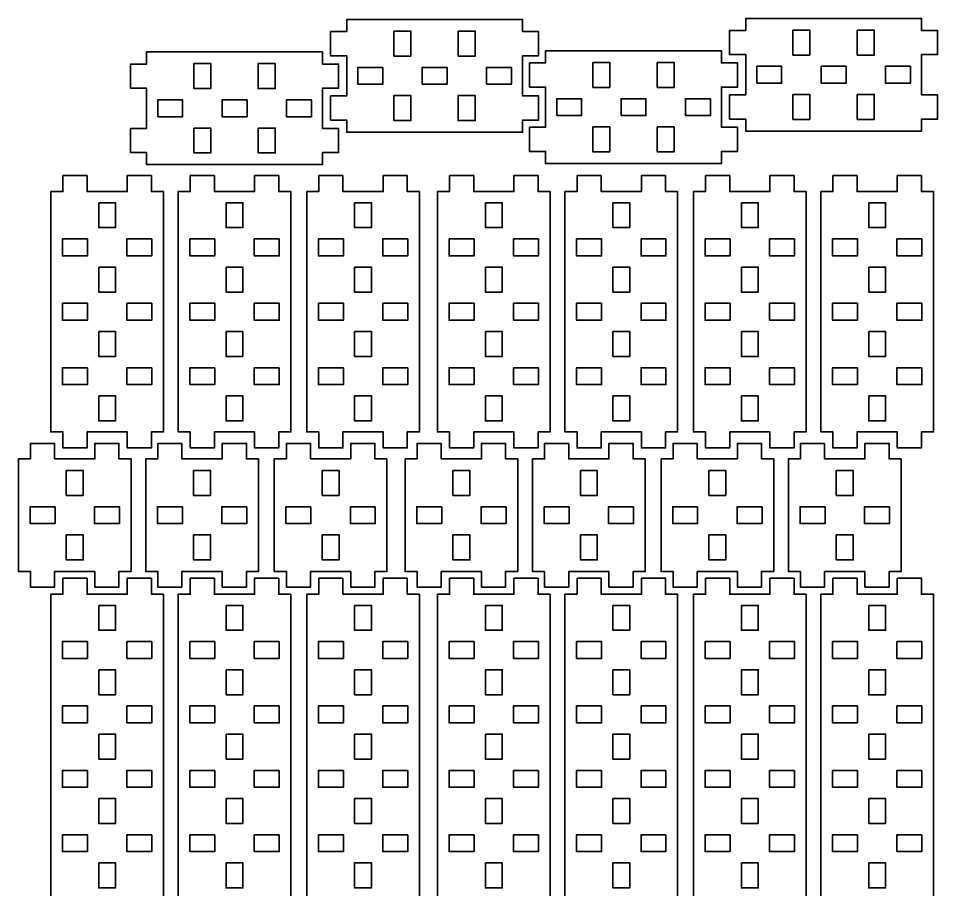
# Model space of a CAD drawing. Header units: inches. Extents: x 0 to 23.8, y 0 to 21.9.
# Drawn here: x 0.01 to 11.44, y 11.04 to 21.86 of the extents above; entities that cross this region are included whole.
import ezdxf

# ---------------------------------------------------------------- set-up
doc = ezdxf.new("R2010")
doc.units = ezdxf.units.IN
doc.header["$MEASUREMENT"] = 0
doc.layers.add('Layer 1', color=7, linetype='Continuous')

# ---------------------------------------------------------------- blocks, each defined once
blk = doc.blocks.new('block 15')
at = {"layer": 'Layer 1', "color": 7, "lineweight": 35, "true_color": 0xffffff}
for points in [[(10.581, 14.57), (10.791, 14.57), (10.791, 14.26), (10.581, 14.26), (10.581, 14.57)], [(10.441, 14.12), (10.441, 13.91), (10.131, 13.91), (10.131, 14.12), (10.441, 14.12)], [(11.241, 14.12), (11.241, 13.91), (10.931, 13.91), (10.931, 14.12), (11.241, 14.12)], [(10.581, 13.77), (10.791, 13.77), (10.791, 13.46), (10.581, 13.46), (10.581, 13.77)], [(10.441, 13.32), (10.441, 13.11), (10.131, 13.11), (10.131, 13.32), (10.441, 13.32)], [(11.241, 13.32), (11.241, 13.11), (10.931, 13.11), (10.931, 13.32), (11.241, 13.32)], [(10.581, 12.97), (10.791, 12.97), (10.791, 12.66), (10.581, 12.66), (10.581, 12.97)], [(10.441, 12.52), (10.441, 12.31), (10.131, 12.31), (10.131, 12.52), (10.441, 12.52)], [(11.241, 12.52), (11.241, 12.31), (10.931, 12.31), (10.931, 12.52), (11.241, 12.52)], [(10.581, 12.17), (10.791, 12.17), (10.791, 11.86), (10.581, 11.86), (10.581, 12.17)], [(10.441, 11.72), (10.441, 11.51), (10.131, 11.51), (10.131, 11.72), (10.441, 11.72)], [(11.241, 11.72), (11.241, 11.51), (10.931, 11.51), (10.931, 11.72), (11.241, 11.72)], [(10.581, 11.37), (10.791, 11.37), (10.791, 11.06), (10.581, 11.06), (10.581, 11.37)]]:
    blk.add_lwpolyline(points, dxfattribs=at)
blk = doc.blocks.new('block 14')
at = {"layer": 'Layer 1', "color": 7, "lineweight": 35, "true_color": 0xffffff}
blk.add_lwpolyline([(10.436, 14.907), (10.136, 14.907), (10.136, 14.707), (9.986, 14.707), (9.986, 10.922), (10.136, 10.922), (10.136, 10.722), (10.436, 10.722), (10.436, 10.922), (10.936, 10.922), (10.936, 10.722), (11.236, 10.722), (11.236, 10.922), (11.386, 10.922), (11.386, 14.707), (11.236, 14.707), (11.236, 14.907), (10.936, 14.907), (10.936, 14.707), (10.436, 14.707), (10.436, 14.907)], dxfattribs=at)
at = {"layer": 'Layer 1'}
blk.add_blockref('block 15', (0, 0), dxfattribs=at)
blk = doc.blocks.new('block 21')
at = {"layer": 'Layer 1', "color": 7, "lineweight": 35, "true_color": 0xffffff}
for points in [[(10.178, 16.245), (10.388, 16.245), (10.388, 15.935), (10.178, 15.935), (10.178, 16.245)], [(10.038, 15.795), (10.038, 15.585), (9.728, 15.585), (9.728, 15.795), (10.038, 15.795)], [(10.838, 15.795), (10.838, 15.585), (10.528, 15.585), (10.528, 15.795), (10.838, 15.795)], [(10.178, 15.445), (10.388, 15.445), (10.388, 15.135), (10.178, 15.135), (10.178, 15.445)]]:
    blk.add_lwpolyline(points, dxfattribs=at)
blk = doc.blocks.new('block 20')
at = {"layer": 'Layer 1', "color": 7, "lineweight": 35, "true_color": 0xffffff}
blk.add_lwpolyline([(10.033, 16.582), (9.733, 16.582), (9.733, 16.39), (9.583, 16.39), (9.583, 14.99), (9.733, 14.99), (9.733, 14.797), (10.033, 14.797), (10.033, 14.99), (10.533, 14.99), (10.533, 14.797), (10.833, 14.797), (10.833, 14.99), (10.983, 14.99), (10.983, 16.39), (10.833, 16.39), (10.833, 16.582), (10.533, 16.582), (10.533, 16.39), (10.033, 16.39), (10.033, 16.582)], dxfattribs=at)
at = {"layer": 'Layer 1'}
blk.add_blockref('block 21', (0, 0), dxfattribs=at)
blk = doc.blocks.new('block 23')
at = {"layer": 'Layer 1', "color": 7, "lineweight": 35, "true_color": 0xffffff}
for points in [[(10.581, 19.572), (10.791, 19.572), (10.791, 19.262), (10.581, 19.262), (10.581, 19.572)], [(10.441, 19.122), (10.441, 18.912), (10.131, 18.912), (10.131, 19.122), (10.441, 19.122)], [(11.241, 19.122), (11.241, 18.912), (10.931, 18.912), (10.931, 19.122), (11.241, 19.122)], [(10.581, 18.772), (10.791, 18.772), (10.791, 18.462), (10.581, 18.462), (10.581, 18.772)], [(10.441, 18.322), (10.441, 18.112), (10.131, 18.112), (10.131, 18.322), (10.441, 18.322)], [(11.241, 18.322), (11.241, 18.112), (10.931, 18.112), (10.931, 18.322), (11.241, 18.322)], [(10.581, 17.972), (10.791, 17.972), (10.791, 17.662), (10.581, 17.662), (10.581, 17.972)], [(10.441, 17.522), (10.441, 17.312), (10.131, 17.312), (10.131, 17.522), (10.441, 17.522)], [(11.241, 17.522), (11.241, 17.312), (10.931, 17.312), (10.931, 17.522), (11.241, 17.522)], [(10.581, 17.172), (10.791, 17.172), (10.791, 16.862), (10.581, 16.862), (10.581, 17.172)]]:
    blk.add_lwpolyline(points, dxfattribs=at)
blk = doc.blocks.new('block 22')
at = {"layer": 'Layer 1', "color": 7, "lineweight": 35, "true_color": 0xffffff}
blk.add_lwpolyline([(10.436, 19.91), (10.136, 19.91), (10.136, 19.71), (9.986, 19.71), (9.986, 16.725), (10.136, 16.725), (10.136, 16.525), (10.436, 16.525), (10.436, 16.725), (10.936, 16.725), (10.936, 16.525), (11.236, 16.525), (11.236, 16.725), (11.386, 16.725), (11.386, 19.71), (11.236, 19.71), (11.236, 19.91), (10.936, 19.91), (10.936, 19.71), (10.436, 19.71), (10.436, 19.91)], dxfattribs=at)
at = {"layer": 'Layer 1'}
blk.add_blockref('block 23', (0, 0), dxfattribs=at)
blk = doc.blocks.new('block 37')
at = {"layer": 'Layer 1', "color": 7, "lineweight": 35, "true_color": 0xffffff}
for points in [[(8.998, 14.57), (9.208, 14.57), (9.208, 14.26), (8.998, 14.26), (8.998, 14.57)], [(8.858, 14.12), (8.858, 13.91), (8.548, 13.91), (8.548, 14.12), (8.858, 14.12)], [(9.658, 14.12), (9.658, 13.91), (9.348, 13.91), (9.348, 14.12), (9.658, 14.12)], [(8.998, 13.77), (9.208, 13.77), (9.208, 13.46), (8.998, 13.46), (8.998, 13.77)], [(8.858, 13.32), (8.858, 13.11), (8.548, 13.11), (8.548, 13.32), (8.858, 13.32)], [(9.658, 13.32), (9.658, 13.11), (9.348, 13.11), (9.348, 13.32), (9.658, 13.32)], [(8.998, 12.97), (9.208, 12.97), (9.208, 12.66), (8.998, 12.66), (8.998, 12.97)], [(8.858, 12.52), (8.858, 12.31), (8.548, 12.31), (8.548, 12.52), (8.858, 12.52)], [(9.658, 12.52), (9.658, 12.31), (9.348, 12.31), (9.348, 12.52), (9.658, 12.52)], [(8.998, 12.17), (9.208, 12.17), (9.208, 11.86), (8.998, 11.86), (8.998, 12.17)], [(8.858, 11.72), (8.858, 11.51), (8.548, 11.51), (8.548, 11.72), (8.858, 11.72)], [(9.658, 11.72), (9.658, 11.51), (9.348, 11.51), (9.348, 11.72), (9.658, 11.72)], [(8.998, 11.37), (9.208, 11.37), (9.208, 11.06), (8.998, 11.06), (8.998, 11.37)]]:
    blk.add_lwpolyline(points, dxfattribs=at)
blk = doc.blocks.new('block 36')
at = {"layer": 'Layer 1', "color": 7, "lineweight": 35, "true_color": 0xffffff}
blk.add_lwpolyline([(8.853, 14.907), (8.553, 14.907), (8.553, 14.707), (8.403, 14.707), (8.403, 10.922), (8.553, 10.922), (8.553, 10.722), (8.853, 10.722), (8.853, 10.922), (9.353, 10.922), (9.353, 10.722), (9.653, 10.722), (9.653, 10.922), (9.803, 10.922), (9.803, 14.707), (9.653, 14.707), (9.653, 14.907), (9.353, 14.907), (9.353, 14.707), (8.853, 14.707), (8.853, 14.907)], dxfattribs=at)
at = {"layer": 'Layer 1'}
blk.add_blockref('block 37', (0, 0), dxfattribs=at)
blk = doc.blocks.new('block 39')
at = {"layer": 'Layer 1', "color": 7, "lineweight": 35, "true_color": 0xffffff}
for points in [[(8.595, 16.245), (8.805, 16.245), (8.805, 15.935), (8.595, 15.935), (8.595, 16.245)], [(8.455, 15.795), (8.455, 15.585), (8.145, 15.585), (8.145, 15.795), (8.455, 15.795)], [(9.255, 15.795), (9.255, 15.585), (8.945, 15.585), (8.945, 15.795), (9.255, 15.795)], [(8.595, 15.445), (8.805, 15.445), (8.805, 15.135), (8.595, 15.135), (8.595, 15.445)]]:
    blk.add_lwpolyline(points, dxfattribs=at)
blk = doc.blocks.new('block 38')
at = {"layer": 'Layer 1', "color": 7, "lineweight": 35, "true_color": 0xffffff}
blk.add_lwpolyline([(8.45, 16.582), (8.15, 16.582), (8.15, 16.39), (8, 16.39), (8, 14.99), (8.15, 14.99), (8.15, 14.797), (8.45, 14.797), (8.45, 14.99), (8.95, 14.99), (8.95, 14.797), (9.25, 14.797), (9.25, 14.99), (9.4, 14.99), (9.4, 16.39), (9.25, 16.39), (9.25, 16.582), (8.95, 16.582), (8.95, 16.39), (8.45, 16.39), (8.45, 16.582)], dxfattribs=at)
at = {"layer": 'Layer 1'}
blk.add_blockref('block 39', (0, 0), dxfattribs=at)
blk = doc.blocks.new('block 41')
at = {"layer": 'Layer 1', "color": 7, "lineweight": 35, "true_color": 0xffffff}
for points in [[(8.998, 19.572), (9.208, 19.572), (9.208, 19.262), (8.998, 19.262), (8.998, 19.572)], [(8.858, 19.122), (8.858, 18.912), (8.548, 18.912), (8.548, 19.122), (8.858, 19.122)], [(9.658, 19.122), (9.658, 18.912), (9.348, 18.912), (9.348, 19.122), (9.658, 19.122)], [(8.998, 18.772), (9.208, 18.772), (9.208, 18.462), (8.998, 18.462), (8.998, 18.772)], [(8.858, 18.322), (8.858, 18.112), (8.548, 18.112), (8.548, 18.322), (8.858, 18.322)], [(9.658, 18.322), (9.658, 18.112), (9.348, 18.112), (9.348, 18.322), (9.658, 18.322)], [(8.998, 17.972), (9.208, 17.972), (9.208, 17.662), (8.998, 17.662), (8.998, 17.972)], [(8.858, 17.522), (8.858, 17.312), (8.548, 17.312), (8.548, 17.522), (8.858, 17.522)], [(9.658, 17.522), (9.658, 17.312), (9.348, 17.312), (9.348, 17.522), (9.658, 17.522)], [(8.998, 17.172), (9.208, 17.172), (9.208, 16.862), (8.998, 16.862), (8.998, 17.172)]]:
    blk.add_lwpolyline(points, dxfattribs=at)
blk = doc.blocks.new('block 40')
at = {"layer": 'Layer 1', "color": 7, "lineweight": 35, "true_color": 0xffffff}
blk.add_lwpolyline([(8.853, 19.91), (8.553, 19.91), (8.553, 19.71), (8.403, 19.71), (8.403, 16.725), (8.553, 16.725), (8.553, 16.525), (8.853, 16.525), (8.853, 16.725), (9.353, 16.725), (9.353, 16.525), (9.653, 16.525), (9.653, 16.725), (9.803, 16.725), (9.803, 19.71), (9.653, 19.71), (9.653, 19.91), (9.353, 19.91), (9.353, 19.71), (8.853, 19.71), (8.853, 19.91)], dxfattribs=at)
at = {"layer": 'Layer 1'}
blk.add_blockref('block 41', (0, 0), dxfattribs=at)
blk = doc.blocks.new('block 43')
at = {"layer": 'Layer 1', "color": 7, "lineweight": 35, "true_color": 0xffffff}
for points in [[(7.401, 14.57), (7.611, 14.57), (7.611, 14.26), (7.401, 14.26), (7.401, 14.57)], [(7.261, 14.12), (7.261, 13.91), (6.951, 13.91), (6.951, 14.12), (7.261, 14.12)], [(8.061, 14.12), (8.061, 13.91), (7.751, 13.91), (7.751, 14.12), (8.061, 14.12)], [(7.401, 13.77), (7.611, 13.77), (7.611, 13.46), (7.401, 13.46), (7.401, 13.77)], [(7.261, 13.32), (7.261, 13.11), (6.951, 13.11), (6.951, 13.32), (7.261, 13.32)], [(8.061, 13.32), (8.061, 13.11), (7.751, 13.11), (7.751, 13.32), (8.061, 13.32)], [(7.401, 12.97), (7.611, 12.97), (7.611, 12.66), (7.401, 12.66), (7.401, 12.97)], [(7.261, 12.52), (7.261, 12.31), (6.951, 12.31), (6.951, 12.52), (7.261, 12.52)], [(8.061, 12.52), (8.061, 12.31), (7.751, 12.31), (7.751, 12.52), (8.061, 12.52)], [(7.401, 12.17), (7.611, 12.17), (7.611, 11.86), (7.401, 11.86), (7.401, 12.17)], [(7.261, 11.72), (7.261, 11.51), (6.951, 11.51), (6.951, 11.72), (7.261, 11.72)], [(8.061, 11.72), (8.061, 11.51), (7.751, 11.51), (7.751, 11.72), (8.061, 11.72)], [(7.401, 11.37), (7.611, 11.37), (7.611, 11.06), (7.401, 11.06), (7.401, 11.37)]]:
    blk.add_lwpolyline(points, dxfattribs=at)
blk = doc.blocks.new('block 42')
at = {"layer": 'Layer 1', "color": 7, "lineweight": 35, "true_color": 0xffffff}
blk.add_lwpolyline([(7.256, 14.907), (6.956, 14.907), (6.956, 14.707), (6.806, 14.707), (6.806, 10.922), (6.956, 10.922), (6.956, 10.722), (7.256, 10.722), (7.256, 10.922), (7.756, 10.922), (7.756, 10.722), (8.056, 10.722), (8.056, 10.922), (8.206, 10.922), (8.206, 14.707), (8.056, 14.707), (8.056, 14.907), (7.756, 14.907), (7.756, 14.707), (7.256, 14.707), (7.256, 14.907)], dxfattribs=at)
at = {"layer": 'Layer 1'}
blk.add_blockref('block 43', (0, 0), dxfattribs=at)
blk = doc.blocks.new('block 45')
at = {"layer": 'Layer 1', "color": 7, "lineweight": 35, "true_color": 0xffffff}
for points in [[(6.998, 16.245), (7.208, 16.245), (7.208, 15.935), (6.998, 15.935), (6.998, 16.245)], [(6.858, 15.795), (6.858, 15.585), (6.548, 15.585), (6.548, 15.795), (6.858, 15.795)], [(7.658, 15.795), (7.658, 15.585), (7.348, 15.585), (7.348, 15.795), (7.658, 15.795)], [(6.998, 15.445), (7.208, 15.445), (7.208, 15.135), (6.998, 15.135), (6.998, 15.445)]]:
    blk.add_lwpolyline(points, dxfattribs=at)
blk = doc.blocks.new('block 44')
at = {"layer": 'Layer 1', "color": 7, "lineweight": 35, "true_color": 0xffffff}
blk.add_lwpolyline([(6.853, 16.582), (6.553, 16.582), (6.553, 16.39), (6.403, 16.39), (6.403, 14.99), (6.553, 14.99), (6.553, 14.797), (6.853, 14.797), (6.853, 14.99), (7.353, 14.99), (7.353, 14.797), (7.653, 14.797), (7.653, 14.99), (7.803, 14.99), (7.803, 16.39), (7.653, 16.39), (7.653, 16.582), (7.353, 16.582), (7.353, 16.39), (6.853, 16.39), (6.853, 16.582)], dxfattribs=at)
at = {"layer": 'Layer 1'}
blk.add_blockref('block 45', (0, 0), dxfattribs=at)
blk = doc.blocks.new('block 47')
at = {"layer": 'Layer 1', "color": 7, "lineweight": 35, "true_color": 0xffffff}
for points in [[(7.401, 19.572), (7.611, 19.572), (7.611, 19.262), (7.401, 19.262), (7.401, 19.572)], [(7.261, 19.122), (7.261, 18.912), (6.951, 18.912), (6.951, 19.122), (7.261, 19.122)], [(8.061, 19.122), (8.061, 18.912), (7.751, 18.912), (7.751, 19.122), (8.061, 19.122)], [(7.401, 18.772), (7.611, 18.772), (7.611, 18.462), (7.401, 18.462), (7.401, 18.772)], [(7.261, 18.322), (7.261, 18.112), (6.951, 18.112), (6.951, 18.322), (7.261, 18.322)], [(8.061, 18.322), (8.061, 18.112), (7.751, 18.112), (7.751, 18.322), (8.061, 18.322)], [(7.401, 17.972), (7.611, 17.972), (7.611, 17.662), (7.401, 17.662), (7.401, 17.972)], [(7.261, 17.522), (7.261, 17.312), (6.951, 17.312), (6.951, 17.522), (7.261, 17.522)], [(8.061, 17.522), (8.061, 17.312), (7.751, 17.312), (7.751, 17.522), (8.061, 17.522)], [(7.401, 17.172), (7.611, 17.172), (7.611, 16.862), (7.401, 16.862), (7.401, 17.172)]]:
    blk.add_lwpolyline(points, dxfattribs=at)
blk = doc.blocks.new('block 46')
at = {"layer": 'Layer 1', "color": 7, "lineweight": 35, "true_color": 0xffffff}
blk.add_lwpolyline([(7.256, 19.91), (6.956, 19.91), (6.956, 19.71), (6.806, 19.71), (6.806, 16.725), (6.956, 16.725), (6.956, 16.525), (7.256, 16.525), (7.256, 16.725), (7.756, 16.725), (7.756, 16.525), (8.056, 16.525), (8.056, 16.725), (8.206, 16.725), (8.206, 19.71), (8.056, 19.71), (8.056, 19.91), (7.756, 19.91), (7.756, 19.71), (7.256, 19.71), (7.256, 19.91)], dxfattribs=at)
at = {"layer": 'Layer 1'}
blk.add_blockref('block 47', (0, 0), dxfattribs=at)
blk = doc.blocks.new('block 49')
at = {"layer": 'Layer 1', "color": 7, "lineweight": 35, "true_color": 0xffffff}
for points in [[(5.817, 14.57), (6.027, 14.57), (6.027, 14.26), (5.817, 14.26), (5.817, 14.57)], [(5.677, 14.12), (5.677, 13.91), (5.367, 13.91), (5.367, 14.12), (5.677, 14.12)], [(6.477, 14.12), (6.477, 13.91), (6.167, 13.91), (6.167, 14.12), (6.477, 14.12)], [(5.817, 13.77), (6.027, 13.77), (6.027, 13.46), (5.817, 13.46), (5.817, 13.77)], [(5.677, 13.32), (5.677, 13.11), (5.367, 13.11), (5.367, 13.32), (5.677, 13.32)], [(6.477, 13.32), (6.477, 13.11), (6.167, 13.11), (6.167, 13.32), (6.477, 13.32)], [(5.817, 12.97), (6.027, 12.97), (6.027, 12.66), (5.817, 12.66), (5.817, 12.97)], [(5.677, 12.52), (5.677, 12.31), (5.367, 12.31), (5.367, 12.52), (5.677, 12.52)], [(6.477, 12.52), (6.477, 12.31), (6.167, 12.31), (6.167, 12.52), (6.477, 12.52)], [(5.817, 12.17), (6.027, 12.17), (6.027, 11.86), (5.817, 11.86), (5.817, 12.17)], [(5.677, 11.72), (5.677, 11.51), (5.367, 11.51), (5.367, 11.72), (5.677, 11.72)], [(6.477, 11.72), (6.477, 11.51), (6.167, 11.51), (6.167, 11.72), (6.477, 11.72)], [(5.817, 11.37), (6.027, 11.37), (6.027, 11.06), (5.817, 11.06), (5.817, 11.37)]]:
    blk.add_lwpolyline(points, dxfattribs=at)
blk = doc.blocks.new('block 48')
at = {"layer": 'Layer 1', "color": 7, "lineweight": 35, "true_color": 0xffffff}
blk.add_lwpolyline([(5.672, 14.907), (5.372, 14.907), (5.372, 14.707), (5.222, 14.707), (5.222, 10.922), (5.372, 10.922), (5.372, 10.722), (5.672, 10.722), (5.672, 10.922), (6.172, 10.922), (6.172, 10.722), (6.472, 10.722), (6.472, 10.922), (6.622, 10.922), (6.622, 14.707), (6.472, 14.707), (6.472, 14.907), (6.172, 14.907), (6.172, 14.707), (5.672, 14.707), (5.672, 14.907)], dxfattribs=at)
at = {"layer": 'Layer 1'}
blk.add_blockref('block 49', (0, 0), dxfattribs=at)
blk = doc.blocks.new('block 51')
at = {"layer": 'Layer 1', "color": 7, "lineweight": 35, "true_color": 0xffffff}
for points in [[(5.414, 16.245), (5.624, 16.245), (5.624, 15.935), (5.414, 15.935), (5.414, 16.245)], [(5.274, 15.795), (5.274, 15.585), (4.964, 15.585), (4.964, 15.795), (5.274, 15.795)], [(6.074, 15.795), (6.074, 15.585), (5.764, 15.585), (5.764, 15.795), (6.074, 15.795)], [(5.414, 15.445), (5.624, 15.445), (5.624, 15.135), (5.414, 15.135), (5.414, 15.445)]]:
    blk.add_lwpolyline(points, dxfattribs=at)
blk = doc.blocks.new('block 50')
at = {"layer": 'Layer 1', "color": 7, "lineweight": 35, "true_color": 0xffffff}
blk.add_lwpolyline([(5.269, 16.582), (4.969, 16.582), (4.969, 16.39), (4.819, 16.39), (4.819, 14.99), (4.969, 14.99), (4.969, 14.797), (5.269, 14.797), (5.269, 14.99), (5.769, 14.99), (5.769, 14.797), (6.069, 14.797), (6.069, 14.99), (6.219, 14.99), (6.219, 16.39), (6.069, 16.39), (6.069, 16.582), (5.769, 16.582), (5.769, 16.39), (5.269, 16.39), (5.269, 16.582)], dxfattribs=at)
at = {"layer": 'Layer 1'}
blk.add_blockref('block 51', (0, 0), dxfattribs=at)
blk = doc.blocks.new('block 53')
at = {"layer": 'Layer 1', "color": 7, "lineweight": 35, "true_color": 0xffffff}
for points in [[(5.817, 19.572), (6.027, 19.572), (6.027, 19.262), (5.817, 19.262), (5.817, 19.572)], [(5.677, 19.122), (5.677, 18.912), (5.367, 18.912), (5.367, 19.122), (5.677, 19.122)], [(6.477, 19.122), (6.477, 18.912), (6.167, 18.912), (6.167, 19.122), (6.477, 19.122)], [(5.817, 18.772), (6.027, 18.772), (6.027, 18.462), (5.817, 18.462), (5.817, 18.772)], [(5.677, 18.322), (5.677, 18.112), (5.367, 18.112), (5.367, 18.322), (5.677, 18.322)], [(6.477, 18.322), (6.477, 18.112), (6.167, 18.112), (6.167, 18.322), (6.477, 18.322)], [(5.817, 17.972), (6.027, 17.972), (6.027, 17.662), (5.817, 17.662), (5.817, 17.972)], [(5.677, 17.522), (5.677, 17.312), (5.367, 17.312), (5.367, 17.522), (5.677, 17.522)], [(6.477, 17.522), (6.477, 17.312), (6.167, 17.312), (6.167, 17.522), (6.477, 17.522)], [(5.817, 17.172), (6.027, 17.172), (6.027, 16.862), (5.817, 16.862), (5.817, 17.172)]]:
    blk.add_lwpolyline(points, dxfattribs=at)
blk = doc.blocks.new('block 52')
at = {"layer": 'Layer 1', "color": 7, "lineweight": 35, "true_color": 0xffffff}
blk.add_lwpolyline([(5.672, 19.91), (5.372, 19.91), (5.372, 19.71), (5.222, 19.71), (5.222, 16.725), (5.372, 16.725), (5.372, 16.525), (5.672, 16.525), (5.672, 16.725), (6.172, 16.725), (6.172, 16.525), (6.472, 16.525), (6.472, 16.725), (6.622, 16.725), (6.622, 19.71), (6.472, 19.71), (6.472, 19.91), (6.172, 19.91), (6.172, 19.71), (5.672, 19.71), (5.672, 19.91)], dxfattribs=at)
at = {"layer": 'Layer 1'}
blk.add_blockref('block 53', (0, 0), dxfattribs=at)
blk = doc.blocks.new('block 67')
at = {"layer": 'Layer 1', "color": 7, "lineweight": 35, "true_color": 0xffffff}
for points in [[(4.192, 14.57), (4.402, 14.57), (4.402, 14.26), (4.192, 14.26), (4.192, 14.57)], [(4.052, 14.12), (4.052, 13.91), (3.742, 13.91), (3.742, 14.12), (4.052, 14.12)], [(4.852, 14.12), (4.852, 13.91), (4.542, 13.91), (4.542, 14.12), (4.852, 14.12)], [(4.192, 13.77), (4.402, 13.77), (4.402, 13.46), (4.192, 13.46), (4.192, 13.77)], [(4.052, 13.32), (4.052, 13.11), (3.742, 13.11), (3.742, 13.32), (4.052, 13.32)], [(4.852, 13.32), (4.852, 13.11), (4.542, 13.11), (4.542, 13.32), (4.852, 13.32)], [(4.192, 12.97), (4.402, 12.97), (4.402, 12.66), (4.192, 12.66), (4.192, 12.97)], [(4.052, 12.52), (4.052, 12.31), (3.742, 12.31), (3.742, 12.52), (4.052, 12.52)], [(4.852, 12.52), (4.852, 12.31), (4.542, 12.31), (4.542, 12.52), (4.852, 12.52)], [(4.192, 12.17), (4.402, 12.17), (4.402, 11.86), (4.192, 11.86), (4.192, 12.17)], [(4.052, 11.72), (4.052, 11.51), (3.742, 11.51), (3.742, 11.72), (4.052, 11.72)], [(4.852, 11.72), (4.852, 11.51), (4.542, 11.51), (4.542, 11.72), (4.852, 11.72)], [(4.192, 11.37), (4.402, 11.37), (4.402, 11.06), (4.192, 11.06), (4.192, 11.37)]]:
    blk.add_lwpolyline(points, dxfattribs=at)
blk = doc.blocks.new('block 66')
at = {"layer": 'Layer 1', "color": 7, "lineweight": 35, "true_color": 0xffffff}
blk.add_lwpolyline([(4.047, 14.907), (3.747, 14.907), (3.747, 14.707), (3.597, 14.707), (3.597, 10.922), (3.747, 10.922), (3.747, 10.722), (4.047, 10.722), (4.047, 10.922), (4.547, 10.922), (4.547, 10.722), (4.847, 10.722), (4.847, 10.922), (4.997, 10.922), (4.997, 14.707), (4.847, 14.707), (4.847, 14.907), (4.547, 14.907), (4.547, 14.707), (4.047, 14.707), (4.047, 14.907)], dxfattribs=at)
at = {"layer": 'Layer 1'}
blk.add_blockref('block 67', (0, 0), dxfattribs=at)
blk = doc.blocks.new('block 69')
at = {"layer": 'Layer 1', "color": 7, "lineweight": 35, "true_color": 0xffffff}
for points in [[(3.789, 16.245), (3.999, 16.245), (3.999, 15.935), (3.789, 15.935), (3.789, 16.245)], [(3.649, 15.795), (3.649, 15.585), (3.339, 15.585), (3.339, 15.795), (3.649, 15.795)], [(4.449, 15.795), (4.449, 15.585), (4.139, 15.585), (4.139, 15.795), (4.449, 15.795)], [(3.789, 15.445), (3.999, 15.445), (3.999, 15.135), (3.789, 15.135), (3.789, 15.445)]]:
    blk.add_lwpolyline(points, dxfattribs=at)
blk = doc.blocks.new('block 68')
at = {"layer": 'Layer 1', "color": 7, "lineweight": 35, "true_color": 0xffffff}
blk.add_lwpolyline([(3.644, 16.582), (3.344, 16.582), (3.344, 16.39), (3.194, 16.39), (3.194, 14.99), (3.344, 14.99), (3.344, 14.797), (3.644, 14.797), (3.644, 14.99), (4.144, 14.99), (4.144, 14.797), (4.444, 14.797), (4.444, 14.99), (4.594, 14.99), (4.594, 16.39), (4.444, 16.39), (4.444, 16.582), (4.144, 16.582), (4.144, 16.39), (3.644, 16.39), (3.644, 16.582)], dxfattribs=at)
at = {"layer": 'Layer 1'}
blk.add_blockref('block 69', (0, 0), dxfattribs=at)
blk = doc.blocks.new('block 71')
at = {"layer": 'Layer 1', "color": 7, "lineweight": 35, "true_color": 0xffffff}
for points in [[(4.192, 19.572), (4.402, 19.572), (4.402, 19.262), (4.192, 19.262), (4.192, 19.572)], [(4.052, 19.122), (4.052, 18.912), (3.742, 18.912), (3.742, 19.122), (4.052, 19.122)], [(4.852, 19.122), (4.852, 18.912), (4.542, 18.912), (4.542, 19.122), (4.852, 19.122)], [(4.192, 18.772), (4.402, 18.772), (4.402, 18.462), (4.192, 18.462), (4.192, 18.772)], [(4.052, 18.322), (4.052, 18.112), (3.742, 18.112), (3.742, 18.322), (4.052, 18.322)], [(4.852, 18.322), (4.852, 18.112), (4.542, 18.112), (4.542, 18.322), (4.852, 18.322)], [(4.192, 17.972), (4.402, 17.972), (4.402, 17.662), (4.192, 17.662), (4.192, 17.972)], [(4.052, 17.522), (4.052, 17.312), (3.742, 17.312), (3.742, 17.522), (4.052, 17.522)], [(4.852, 17.522), (4.852, 17.312), (4.542, 17.312), (4.542, 17.522), (4.852, 17.522)], [(4.192, 17.172), (4.402, 17.172), (4.402, 16.862), (4.192, 16.862), (4.192, 17.172)]]:
    blk.add_lwpolyline(points, dxfattribs=at)
blk = doc.blocks.new('block 70')
at = {"layer": 'Layer 1', "color": 7, "lineweight": 35, "true_color": 0xffffff}
blk.add_lwpolyline([(4.047, 19.91), (3.747, 19.91), (3.747, 19.71), (3.597, 19.71), (3.597, 16.725), (3.747, 16.725), (3.747, 16.525), (4.047, 16.525), (4.047, 16.725), (4.547, 16.725), (4.547, 16.525), (4.847, 16.525), (4.847, 16.725), (4.997, 16.725), (4.997, 19.71), (4.847, 19.71), (4.847, 19.91), (4.547, 19.91), (4.547, 19.71), (4.047, 19.71), (4.047, 19.91)], dxfattribs=at)
at = {"layer": 'Layer 1'}
blk.add_blockref('block 71', (0, 0), dxfattribs=at)
blk = doc.blocks.new('block 73')
at = {"layer": 'Layer 1', "color": 7, "lineweight": 35, "true_color": 0xffffff}
for points in [[(2.595, 14.57), (2.805, 14.57), (2.805, 14.26), (2.595, 14.26), (2.595, 14.57)], [(2.455, 14.12), (2.455, 13.91), (2.145, 13.91), (2.145, 14.12), (2.455, 14.12)], [(3.255, 14.12), (3.255, 13.91), (2.945, 13.91), (2.945, 14.12), (3.255, 14.12)], [(2.595, 13.77), (2.805, 13.77), (2.805, 13.46), (2.595, 13.46), (2.595, 13.77)], [(2.455, 13.32), (2.455, 13.11), (2.145, 13.11), (2.145, 13.32), (2.455, 13.32)], [(3.255, 13.32), (3.255, 13.11), (2.945, 13.11), (2.945, 13.32), (3.255, 13.32)], [(2.595, 12.97), (2.805, 12.97), (2.805, 12.66), (2.595, 12.66), (2.595, 12.97)], [(2.455, 12.52), (2.455, 12.31), (2.145, 12.31), (2.145, 12.52), (2.455, 12.52)], [(3.255, 12.52), (3.255, 12.31), (2.945, 12.31), (2.945, 12.52), (3.255, 12.52)], [(2.595, 12.17), (2.805, 12.17), (2.805, 11.86), (2.595, 11.86), (2.595, 12.17)], [(2.455, 11.72), (2.455, 11.51), (2.145, 11.51), (2.145, 11.72), (2.455, 11.72)], [(3.255, 11.72), (3.255, 11.51), (2.945, 11.51), (2.945, 11.72), (3.255, 11.72)], [(2.595, 11.37), (2.805, 11.37), (2.805, 11.06), (2.595, 11.06), (2.595, 11.37)]]:
    blk.add_lwpolyline(points, dxfattribs=at)
blk = doc.blocks.new('block 72')
at = {"layer": 'Layer 1', "color": 7, "lineweight": 35, "true_color": 0xffffff}
blk.add_lwpolyline([(2.45, 14.907), (2.15, 14.907), (2.15, 14.707), (2, 14.707), (2, 10.922), (2.15, 10.922), (2.15, 10.722), (2.45, 10.722), (2.45, 10.922), (2.95, 10.922), (2.95, 10.722), (3.25, 10.722), (3.25, 10.922), (3.4, 10.922), (3.4, 14.707), (3.25, 14.707), (3.25, 14.907), (2.95, 14.907), (2.95, 14.707), (2.45, 14.707), (2.45, 14.907)], dxfattribs=at)
at = {"layer": 'Layer 1'}
blk.add_blockref('block 73', (0, 0), dxfattribs=at)
blk = doc.blocks.new('block 75')
at = {"layer": 'Layer 1', "color": 7, "lineweight": 35, "true_color": 0xffffff}
for points in [[(2.192, 16.245), (2.402, 16.245), (2.402, 15.935), (2.192, 15.935), (2.192, 16.245)], [(2.052, 15.795), (2.052, 15.585), (1.742, 15.585), (1.742, 15.795), (2.052, 15.795)], [(2.852, 15.795), (2.852, 15.585), (2.542, 15.585), (2.542, 15.795), (2.852, 15.795)], [(2.192, 15.445), (2.402, 15.445), (2.402, 15.135), (2.192, 15.135), (2.192, 15.445)]]:
    blk.add_lwpolyline(points, dxfattribs=at)
blk = doc.blocks.new('block 74')
at = {"layer": 'Layer 1', "color": 7, "lineweight": 35, "true_color": 0xffffff}
blk.add_lwpolyline([(2.047, 16.582), (1.747, 16.582), (1.747, 16.39), (1.597, 16.39), (1.597, 14.99), (1.747, 14.99), (1.747, 14.797), (2.047, 14.797), (2.047, 14.99), (2.547, 14.99), (2.547, 14.797), (2.847, 14.797), (2.847, 14.99), (2.997, 14.99), (2.997, 16.39), (2.847, 16.39), (2.847, 16.582), (2.547, 16.582), (2.547, 16.39), (2.047, 16.39), (2.047, 16.582)], dxfattribs=at)
at = {"layer": 'Layer 1'}
blk.add_blockref('block 75', (0, 0), dxfattribs=at)
blk = doc.blocks.new('block 77')
at = {"layer": 'Layer 1', "color": 7, "lineweight": 35, "true_color": 0xffffff}
for points in [[(2.595, 19.572), (2.805, 19.572), (2.805, 19.262), (2.595, 19.262), (2.595, 19.572)], [(2.455, 19.122), (2.455, 18.912), (2.145, 18.912), (2.145, 19.122), (2.455, 19.122)], [(3.255, 19.122), (3.255, 18.912), (2.945, 18.912), (2.945, 19.122), (3.255, 19.122)], [(2.595, 18.772), (2.805, 18.772), (2.805, 18.462), (2.595, 18.462), (2.595, 18.772)], [(2.455, 18.322), (2.455, 18.112), (2.145, 18.112), (2.145, 18.322), (2.455, 18.322)], [(3.255, 18.322), (3.255, 18.112), (2.945, 18.112), (2.945, 18.322), (3.255, 18.322)], [(2.595, 17.972), (2.805, 17.972), (2.805, 17.662), (2.595, 17.662), (2.595, 17.972)], [(2.455, 17.522), (2.455, 17.312), (2.145, 17.312), (2.145, 17.522), (2.455, 17.522)], [(3.255, 17.522), (3.255, 17.312), (2.945, 17.312), (2.945, 17.522), (3.255, 17.522)], [(2.595, 17.172), (2.805, 17.172), (2.805, 16.862), (2.595, 16.862), (2.595, 17.172)]]:
    blk.add_lwpolyline(points, dxfattribs=at)
blk = doc.blocks.new('block 76')
at = {"layer": 'Layer 1', "color": 7, "lineweight": 35, "true_color": 0xffffff}
blk.add_lwpolyline([(2.45, 19.91), (2.15, 19.91), (2.15, 19.71), (2, 19.71), (2, 16.725), (2.15, 16.725), (2.15, 16.525), (2.45, 16.525), (2.45, 16.725), (2.95, 16.725), (2.95, 16.525), (3.25, 16.525), (3.25, 16.725), (3.4, 16.725), (3.4, 19.71), (3.25, 19.71), (3.25, 19.91), (2.95, 19.91), (2.95, 19.71), (2.45, 19.71), (2.45, 19.91)], dxfattribs=at)
at = {"layer": 'Layer 1'}
blk.add_blockref('block 77', (0, 0), dxfattribs=at)
blk = doc.blocks.new('block 79')
at = {"layer": 'Layer 1', "color": 7, "lineweight": 35, "true_color": 0xffffff}
for points in [[(1.012, 14.57), (1.222, 14.57), (1.222, 14.26), (1.012, 14.26), (1.012, 14.57)], [(0.872, 14.12), (0.872, 13.91), (0.562, 13.91), (0.562, 14.12), (0.872, 14.12)], [(1.672, 14.12), (1.672, 13.91), (1.362, 13.91), (1.362, 14.12), (1.672, 14.12)], [(1.012, 13.77), (1.222, 13.77), (1.222, 13.46), (1.012, 13.46), (1.012, 13.77)], [(0.872, 13.32), (0.872, 13.11), (0.562, 13.11), (0.562, 13.32), (0.872, 13.32)], [(1.672, 13.32), (1.672, 13.11), (1.362, 13.11), (1.362, 13.32), (1.672, 13.32)], [(1.012, 12.97), (1.222, 12.97), (1.222, 12.66), (1.012, 12.66), (1.012, 12.97)], [(0.872, 12.52), (0.872, 12.31), (0.562, 12.31), (0.562, 12.52), (0.872, 12.52)], [(1.672, 12.52), (1.672, 12.31), (1.362, 12.31), (1.362, 12.52), (1.672, 12.52)], [(1.012, 12.17), (1.222, 12.17), (1.222, 11.86), (1.012, 11.86), (1.012, 12.17)], [(0.872, 11.72), (0.872, 11.51), (0.562, 11.51), (0.562, 11.72), (0.872, 11.72)], [(1.672, 11.72), (1.672, 11.51), (1.362, 11.51), (1.362, 11.72), (1.672, 11.72)], [(1.012, 11.37), (1.222, 11.37), (1.222, 11.06), (1.012, 11.06), (1.012, 11.37)]]:
    blk.add_lwpolyline(points, dxfattribs=at)
blk = doc.blocks.new('block 78')
at = {"layer": 'Layer 1', "color": 7, "lineweight": 35, "true_color": 0xffffff}
blk.add_lwpolyline([(0.867, 14.907), (0.567, 14.907), (0.567, 14.707), (0.417, 14.707), (0.417, 10.922), (0.567, 10.922), (0.567, 10.722), (0.867, 10.722), (0.867, 10.922), (1.367, 10.922), (1.367, 10.722), (1.667, 10.722), (1.667, 10.922), (1.817, 10.922), (1.817, 14.707), (1.667, 14.707), (1.667, 14.907), (1.367, 14.907), (1.367, 14.707), (0.867, 14.707), (0.867, 14.907)], dxfattribs=at)
at = {"layer": 'Layer 1'}
blk.add_blockref('block 79', (0, 0), dxfattribs=at)
blk = doc.blocks.new('block 81')
at = {"layer": 'Layer 1', "color": 7, "lineweight": 35, "true_color": 0xffffff}
for points in [[(0.609, 16.245), (0.819, 16.245), (0.819, 15.935), (0.609, 15.935), (0.609, 16.245)], [(0.469, 15.795), (0.469, 15.585), (0.159, 15.585), (0.159, 15.795), (0.469, 15.795)], [(1.269, 15.795), (1.269, 15.585), (0.959, 15.585), (0.959, 15.795), (1.269, 15.795)], [(0.609, 15.445), (0.819, 15.445), (0.819, 15.135), (0.609, 15.135), (0.609, 15.445)]]:
    blk.add_lwpolyline(points, dxfattribs=at)
blk = doc.blocks.new('block 80')
at = {"layer": 'Layer 1', "color": 7, "lineweight": 35, "true_color": 0xffffff}
blk.add_lwpolyline([(0.464, 16.582), (0.164, 16.582), (0.164, 16.39), (0.014, 16.39), (0.014, 14.99), (0.164, 14.99), (0.164, 14.797), (0.464, 14.797), (0.464, 14.99), (0.964, 14.99), (0.964, 14.797), (1.264, 14.797), (1.264, 14.99), (1.414, 14.99), (1.414, 16.39), (1.264, 16.39), (1.264, 16.582), (0.964, 16.582), (0.964, 16.39), (0.464, 16.39), (0.464, 16.582)], dxfattribs=at)
at = {"layer": 'Layer 1'}
blk.add_blockref('block 81', (0, 0), dxfattribs=at)
blk = doc.blocks.new('block 83')
at = {"layer": 'Layer 1', "color": 7, "lineweight": 35, "true_color": 0xffffff}
for points in [[(1.012, 19.572), (1.222, 19.572), (1.222, 19.262), (1.012, 19.262), (1.012, 19.572)], [(0.872, 19.122), (0.872, 18.912), (0.562, 18.912), (0.562, 19.122), (0.872, 19.122)], [(1.672, 19.122), (1.672, 18.912), (1.362, 18.912), (1.362, 19.122), (1.672, 19.122)], [(1.012, 18.772), (1.222, 18.772), (1.222, 18.462), (1.012, 18.462), (1.012, 18.772)], [(0.872, 18.322), (0.872, 18.112), (0.562, 18.112), (0.562, 18.322), (0.872, 18.322)], [(1.672, 18.322), (1.672, 18.112), (1.362, 18.112), (1.362, 18.322), (1.672, 18.322)], [(1.012, 17.972), (1.222, 17.972), (1.222, 17.662), (1.012, 17.662), (1.012, 17.972)], [(0.872, 17.522), (0.872, 17.312), (0.562, 17.312), (0.562, 17.522), (0.872, 17.522)], [(1.672, 17.522), (1.672, 17.312), (1.362, 17.312), (1.362, 17.522), (1.672, 17.522)], [(1.012, 17.172), (1.222, 17.172), (1.222, 16.862), (1.012, 16.862), (1.012, 17.172)]]:
    blk.add_lwpolyline(points, dxfattribs=at)
blk = doc.blocks.new('block 82')
at = {"layer": 'Layer 1', "color": 7, "lineweight": 35, "true_color": 0xffffff}
blk.add_lwpolyline([(0.867, 19.91), (0.567, 19.91), (0.567, 19.71), (0.417, 19.71), (0.417, 16.725), (0.567, 16.725), (0.567, 16.525), (0.867, 16.525), (0.867, 16.725), (1.367, 16.725), (1.367, 16.525), (1.667, 16.525), (1.667, 16.725), (1.817, 16.725), (1.817, 19.71), (1.667, 19.71), (1.667, 19.91), (1.367, 19.91), (1.367, 19.71), (0.867, 19.71), (0.867, 19.91)], dxfattribs=at)
at = {"layer": 'Layer 1'}
blk.add_blockref('block 83', (0, 0), dxfattribs=at)
blk = doc.blocks.new('block 115')
at = {"layer": 'Layer 1', "color": 7, "lineweight": 35, "true_color": 0xffffff}
for points in [[(2.195, 21.3), (2.405, 21.3), (2.405, 20.99), (2.195, 20.99), (2.195, 21.3)], [(2.995, 21.3), (3.205, 21.3), (3.205, 20.99), (2.995, 20.99), (2.995, 21.3)], [(1.745, 20.64), (1.745, 20.85), (2.055, 20.85), (2.055, 20.64), (1.745, 20.64)], [(2.545, 20.64), (2.545, 20.85), (2.855, 20.85), (2.855, 20.64), (2.545, 20.64)], [(3.345, 20.64), (3.345, 20.85), (3.655, 20.85), (3.655, 20.64), (3.345, 20.64)], [(2.195, 20.5), (2.405, 20.5), (2.405, 20.19), (2.195, 20.19), (2.195, 20.5)], [(2.995, 20.5), (3.205, 20.5), (3.205, 20.19), (2.995, 20.19), (2.995, 20.5)]]:
    blk.add_lwpolyline(points, dxfattribs=at)
blk = doc.blocks.new('block 114')
at = {"layer": 'Layer 1', "color": 7, "lineweight": 35, "true_color": 0xffffff}
blk.add_lwpolyline([(1.408, 20.495), (1.408, 20.195), (1.608, 20.195), (1.608, 20.045), (3.792, 20.045), (3.792, 20.195), (3.993, 20.195), (3.993, 20.495), (3.792, 20.495), (3.792, 20.995), (3.993, 20.995), (3.993, 21.295), (3.792, 21.295), (3.792, 21.445), (1.608, 21.445), (1.608, 21.295), (1.408, 21.295), (1.408, 20.995), (1.608, 20.995), (1.608, 20.495), (1.408, 20.495)], dxfattribs=at)
at = {"layer": 'Layer 1'}
blk.add_blockref('block 115', (0, 0), dxfattribs=at)
blk = doc.blocks.new('block 121')
at = {"layer": 'Layer 1', "color": 7, "lineweight": 35, "true_color": 0xffffff}
for points in [[(4.681, 21.703), (4.891, 21.703), (4.891, 21.393), (4.681, 21.393), (4.681, 21.703)], [(5.481, 21.703), (5.691, 21.703), (5.691, 21.393), (5.481, 21.393), (5.481, 21.703)], [(4.231, 21.043), (4.231, 21.253), (4.541, 21.253), (4.541, 21.043), (4.231, 21.043)], [(5.031, 21.043), (5.031, 21.253), (5.341, 21.253), (5.341, 21.043), (5.031, 21.043)], [(5.831, 21.043), (5.831, 21.253), (6.141, 21.253), (6.141, 21.043), (5.831, 21.043)], [(4.681, 20.903), (4.891, 20.903), (4.891, 20.593), (4.681, 20.593), (4.681, 20.903)], [(5.481, 20.903), (5.691, 20.903), (5.691, 20.593), (5.481, 20.593), (5.481, 20.903)]]:
    blk.add_lwpolyline(points, dxfattribs=at)
blk = doc.blocks.new('block 120')
at = {"layer": 'Layer 1', "color": 7, "lineweight": 35, "true_color": 0xffffff}
blk.add_lwpolyline([(3.894, 20.898), (3.894, 20.598), (4.094, 20.598), (4.094, 20.448), (6.279, 20.448), (6.279, 20.598), (6.479, 20.598), (6.479, 20.898), (6.279, 20.898), (6.279, 21.398), (6.479, 21.398), (6.479, 21.698), (6.279, 21.698), (6.279, 21.848), (4.094, 21.848), (4.094, 21.698), (3.894, 21.698), (3.894, 21.398), (4.094, 21.398), (4.094, 20.898), (3.894, 20.898)], dxfattribs=at)
at = {"layer": 'Layer 1'}
blk.add_blockref('block 121', (0, 0), dxfattribs=at)
blk = doc.blocks.new('block 123')
at = {"layer": 'Layer 1', "color": 7, "lineweight": 35, "true_color": 0xffffff}
for points in [[(7.153, 21.314), (7.363, 21.314), (7.363, 21.004), (7.153, 21.004), (7.153, 21.314)], [(7.953, 21.314), (8.163, 21.314), (8.163, 21.004), (7.953, 21.004), (7.953, 21.314)], [(6.703, 20.654), (6.703, 20.864), (7.013, 20.864), (7.013, 20.654), (6.703, 20.654)], [(7.503, 20.654), (7.503, 20.864), (7.813, 20.864), (7.813, 20.654), (7.503, 20.654)], [(8.303, 20.654), (8.303, 20.864), (8.613, 20.864), (8.613, 20.654), (8.303, 20.654)], [(7.153, 20.514), (7.363, 20.514), (7.363, 20.204), (7.153, 20.204), (7.153, 20.514)], [(7.953, 20.514), (8.163, 20.514), (8.163, 20.204), (7.953, 20.204), (7.953, 20.514)]]:
    blk.add_lwpolyline(points, dxfattribs=at)
blk = doc.blocks.new('block 122')
at = {"layer": 'Layer 1', "color": 7, "lineweight": 35, "true_color": 0xffffff}
blk.add_lwpolyline([(6.366, 20.509), (6.366, 20.209), (6.566, 20.209), (6.566, 20.059), (8.751, 20.059), (8.751, 20.209), (8.951, 20.209), (8.951, 20.509), (8.751, 20.509), (8.751, 21.009), (8.951, 21.009), (8.951, 21.309), (8.751, 21.309), (8.751, 21.459), (6.566, 21.459), (6.566, 21.309), (6.366, 21.309), (6.366, 21.009), (6.566, 21.009), (6.566, 20.509), (6.366, 20.509)], dxfattribs=at)
at = {"layer": 'Layer 1'}
blk.add_blockref('block 123', (0, 0), dxfattribs=at)
blk = doc.blocks.new('block 125')
at = {"layer": 'Layer 1', "color": 7, "lineweight": 35, "true_color": 0xffffff}
for points in [[(9.639, 21.717), (9.849, 21.717), (9.849, 21.407), (9.639, 21.407), (9.639, 21.717)], [(10.439, 21.717), (10.649, 21.717), (10.649, 21.407), (10.439, 21.407), (10.439, 21.717)], [(9.189, 21.057), (9.189, 21.267), (9.499, 21.267), (9.499, 21.057), (9.189, 21.057)], [(9.989, 21.057), (9.989, 21.267), (10.299, 21.267), (10.299, 21.057), (9.989, 21.057)], [(10.789, 21.057), (10.789, 21.267), (11.099, 21.267), (11.099, 21.057), (10.789, 21.057)], [(9.639, 20.917), (9.849, 20.917), (9.849, 20.607), (9.639, 20.607), (9.639, 20.917)], [(10.439, 20.917), (10.649, 20.917), (10.649, 20.607), (10.439, 20.607), (10.439, 20.917)]]:
    blk.add_lwpolyline(points, dxfattribs=at)
blk = doc.blocks.new('block 124')
at = {"layer": 'Layer 1', "color": 7, "lineweight": 35, "true_color": 0xffffff}
blk.add_lwpolyline([(8.852, 20.912), (8.852, 20.612), (9.052, 20.612), (9.052, 20.462), (11.237, 20.462), (11.237, 20.612), (11.437, 20.612), (11.437, 20.912), (11.237, 20.912), (11.237, 21.412), (11.437, 21.412), (11.437, 21.712), (11.237, 21.712), (11.237, 21.862), (9.052, 21.862), (9.052, 21.712), (8.852, 21.712), (8.852, 21.412), (9.052, 21.412), (9.052, 20.912), (8.852, 20.912)], dxfattribs=at)
at = {"layer": 'Layer 1'}
blk.add_blockref('block 125', (0, 0), dxfattribs=at)

msp = doc.modelspace()

# ---------------------------------------------------------------- block references
at = {"layer": 'Layer 1'}
for name in ['block 120', 'block 124', 'block 114', 'block 122', 'block 82', 'block 76', 'block 70', 'block 52', 'block 46', 'block 40', 'block 22', 'block 80', 'block 74', 'block 68', 'block 50', 'block 44', 'block 38', 'block 20', 'block 78', 'block 72', 'block 66', 'block 48', 'block 42', 'block 36', 'block 14']:
    msp.add_blockref(name, (0, 0), dxfattribs=at)

doc.saveas('drawing.dxf')
